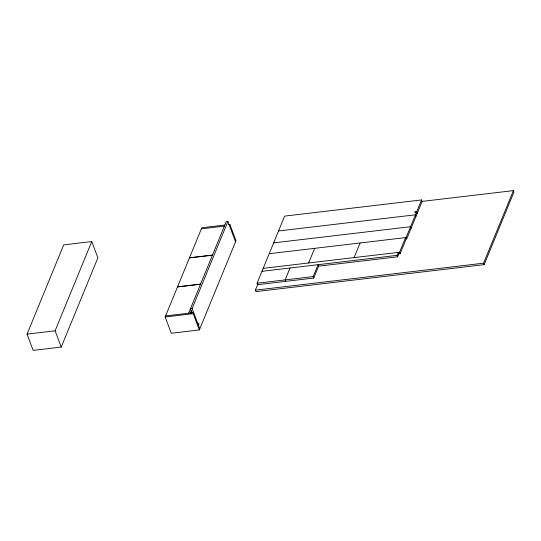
<?xml version="1.0" encoding="UTF-8"?>
<svg xmlns="http://www.w3.org/2000/svg" width="541" height="541" viewBox="0 0 541 541"><rect width="100%" height="100%" fill="white"/><g stroke="black" fill="none" stroke-linecap="round" stroke-linejoin="round"><path stroke-width="0.81" d="M27.05 334.122L63.71 244.877L91.76 241.563L97.88 257.834L61.221 347.072L33.163 350.385L27.05 334.122L55.108 330.801L91.76 241.563M228.228 224.63L229.878 224.434L235.998 240.704L199.338 329.942L171.281 333.256L165.167 316.985L177.509 286.946L200.515 284.228M188.613 313.198L226.226 221.634L227.91 221.438L235.551 241.773M190.297 313.002L191.257 310.669M199.778 328.874L192.136 308.532L227.91 221.438M191.338 313.273L191.974 311.711M199.338 329.942L193.225 313.672L193.664 312.603L165.607 315.917M229.438 225.502L229.878 224.434M313.746 278.054L313.198 276.586L318.088 264.691L318.635 266.152L313.746 278.054L257.631 284.681L257.083 283.22L284.647 216.109L421.567 199.933L422.122 201.394L406.676 238.994L406.122 237.533L421.567 199.933M421.953 201.414L513.402 190.615L513.95 192.075L484.134 264.657L255.934 291.619L255.386 290.159L257.949 283.91M290.03 268.005L285.141 279.907L285.689 281.367M308.647 262.973L314.659 248.339M354.098 257.604L360.11 242.97M397.574 256.826L397.02 255.366L398.244 252.39L398.791 253.851L397.574 256.826L318.723 266.145M400.103 253.695L399.549 252.234L405.561 237.6L406.115 239.061L400.103 253.695L398.447 253.891M484.134 264.657L483.586 263.197L513.402 190.615M224.928 225.015L201.82 227.747L189.478 257.793L212.491 255.075M201.36 228.877L224.488 226.091M278.541 230.98L415.461 214.804L416.009 216.272M273.651 242.882L410.572 226.706L411.119 228.167M212.437 255.19L189.431 257.908L177.556 286.825L200.562 284.106M269.202 253.709L406.122 237.533M263.19 268.343L399.549 252.234M261.972 271.318L397.02 255.366M257.083 283.22L313.198 276.586M255.386 290.159L483.586 263.197M192.136 308.532L190.452 308.735L191.906 312.61M165.167 316.985L193.225 313.672M416.678 211.829L417.233 213.296M55.108 330.801L61.221 347.072M417.131 212.904A1.014 0.521 -20.6 0 1 416.786 213.749M415.265 212.545A1.014 0.521 -20.6 0 0 416.712 211.68A1.014 0.521 -20.6 0 0 415.258 211.599A1.014 0.521 -20.6 0 0 415.265 212.545M198.134 323.579A1.014 0.379 83.3 0 0 198.54 325.209A1.014 0.379 83.3 0 0 198.811 323.843A1.014 0.379 83.3 0 0 198.134 323.579"/></g></svg>
